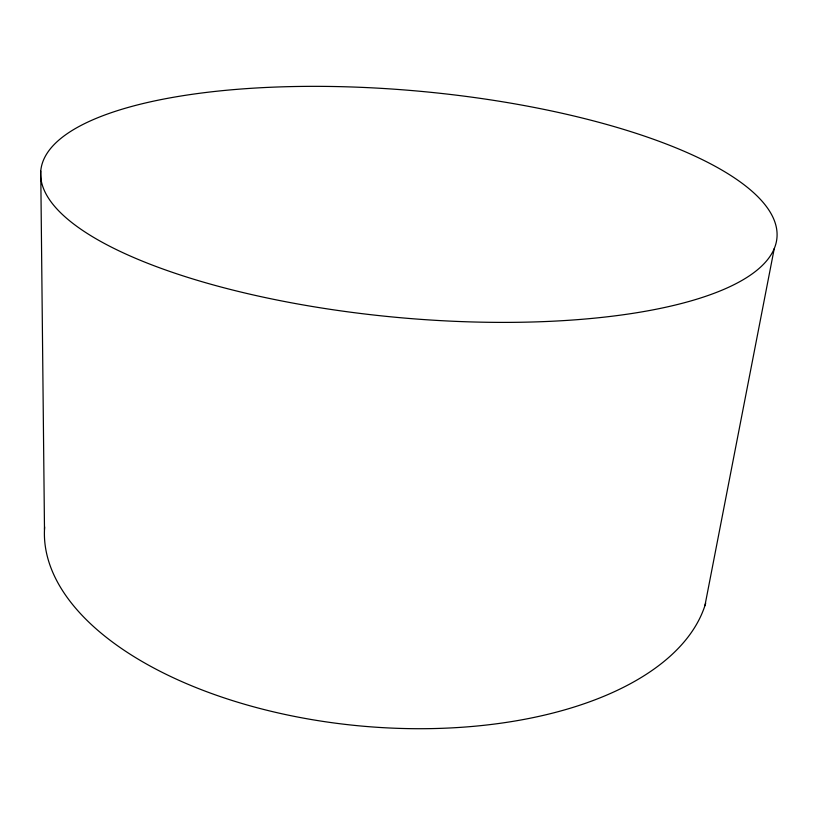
<?xml version="1.0" encoding="UTF-8"?>
<svg xmlns="http://www.w3.org/2000/svg" width="815" height="815" viewBox="0 0 815 815"><rect width="100%" height="100%" fill="white"/><g stroke="black" fill="none" stroke-linecap="round" stroke-linejoin="round"><path stroke-width="1.22" d="M704.914 605.677L774.25 248.585A369.613 113.642 5.2 0 0 265.68 87.49A369.613 113.642 5.2 0 0 186.645 277.029A369.613 113.642 5.2 0 0 774.25 248.585M40.75 171.079L44.489 529.434M705.688 603.192A333.498 170.977 5.2 0 1 345.794 724.443A333.498 170.977 5.2 0 1 44.642 526.918"/></g></svg>
